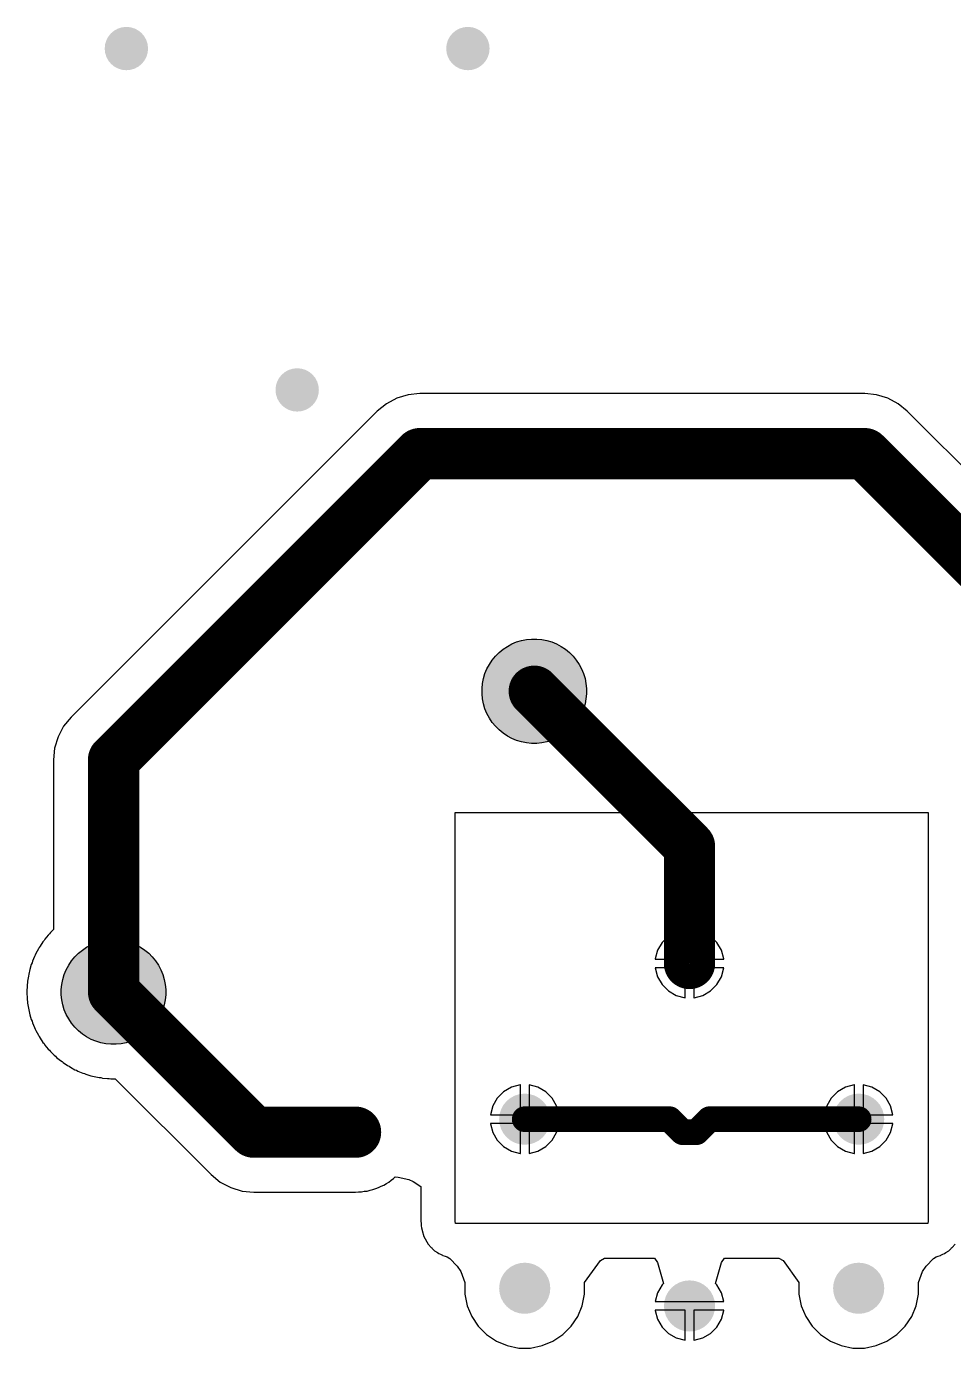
# Model space of a CAD drawing. Header units: inches. Extents: x 4.53 to 13.89, y 0.79 to 10.58.
# Drawn here: x 9.334 to 10.402, y 4.775 to 6.324 of the extents above; entities that cross this region are included whole.
import ezdxf

# ---------------------------------------------------------------- set-up
doc = ezdxf.new("R2010")
doc.units = ezdxf.units.IN
doc.header["$MEASUREMENT"] = 0
for name, color, linetype in [('Pad Holes', 156, 'Continuous'), ('Top Layer', 1, 'Continuous'), ('Via Holes', 16, 'Continuous')]:
    doc.layers.add(name, color=color, linetype=linetype)

# ---------------------------------------------------------------- blocks, each defined once
blk = doc.blocks.new('TEST_POINT_1_5MM_11')
at = {"layer": 'Top Layer'}
blk.add_hatch(color=1, dxfattribs=at).paths.add_polyline_path([(-0.003, -0.0602), (-0.0088, -0.0596), (-0.0146, -0.0585), (-0.0203, -0.0568), (-0.0258, -0.0545), (-0.031, -0.0517), (-0.0359, -0.0484), (-0.0405, -0.0447), (-0.0447, -0.0405), (-0.0484, -0.0359), (-0.0517, -0.031), (-0.0545, -0.0258), (-0.0568, -0.0203), (-0.0585, -0.0146), (-0.0596, -0.0088), (-0.0602, -0.003), (-0.0602, 0), (-0.0602, 0.003), (-0.0596, 0.0088), (-0.0585, 0.0146), (-0.0568, 0.0203), (-0.0545, 0.0258), (-0.0517, 0.031), (-0.0484, 0.0359), (-0.0447, 0.0405), (-0.0405, 0.0447), (-0.0359, 0.0484), (-0.031, 0.0517), (-0.0258, 0.0545), (-0.0203, 0.0568), (-0.0146, 0.0585), (-0.0088, 0.0596), (-0.003, 0.0602), (0, 0.0602), (0.003, 0.0602), (0.0088, 0.0596), (0.0146, 0.0585), (0.0203, 0.0568), (0.0258, 0.0545), (0.031, 0.0517), (0.0359, 0.0484), (0.0405, 0.0447), (0.0447, 0.0405), (0.0484, 0.0359), (0.0517, 0.031), (0.0545, 0.0258), (0.0568, 0.0203), (0.0585, 0.0146), (0.0596, 0.0088), (0.0602, 0.003), (0.0602, 0), (0.0602, -0.003), (0.0596, -0.0088), (0.0585, -0.0146), (0.0568, -0.0203), (0.0545, -0.0258), (0.0517, -0.031), (0.0484, -0.0359), (0.0447, -0.0405), (0.0405, -0.0447), (0.0359, -0.0484), (0.031, -0.0517), (0.0258, -0.0545), (0.0203, -0.0568), (0.0146, -0.0585), (0.0088, -0.0596), (0.003, -0.0602), (0, -0.0602)])
for p, q in [((-0.0405, 0.0447), (-0.0359, 0.0484)), ((-0.0359, 0.0484), (-0.031, 0.0517)), ((-0.031, 0.0517), (-0.0258, 0.0545)), ((-0.0258, 0.0545), (-0.0203, 0.0568)), ((-0.0203, 0.0568), (-0.0146, 0.0585)), ((-0.0146, 0.0585), (-0.0088, 0.0596)), ((-0.0088, 0.0596), (-0.003, 0.0602)), ((-0.003, 0.0602), (0, 0.0602)), ((0, 0.0602), (0.003, 0.0602)), ((0.003, 0.0602), (0.0088, 0.0596)), ((0.0088, 0.0596), (0.0146, 0.0585)), ((0.0146, 0.0585), (0.0203, 0.0568)), ((0.0203, 0.0568), (0.0258, 0.0545)), ((0.0258, 0.0545), (0.031, 0.0517)), ((0.031, 0.0517), (0.0359, 0.0484)), ((0.0359, 0.0484), (0.0405, 0.0447)), ((-0.0545, 0.0258), (-0.0517, 0.031)), ((-0.0517, 0.031), (-0.0484, 0.0359)), ((-0.0484, 0.0359), (-0.0447, 0.0405)), ((-0.0447, 0.0405), (-0.0405, 0.0447)), ((0.0405, 0.0447), (0.0447, 0.0405)), ((0.0447, 0.0405), (0.0484, 0.0359)), ((0.0484, 0.0359), (0.0517, 0.031)), ((0.0517, 0.031), (0.0545, 0.0258)), ((-0.0585, 0.0146), (-0.0568, 0.0203)), ((-0.0568, 0.0203), (-0.0545, 0.0258)), ((0.0545, 0.0258), (0.0568, 0.0203)), ((0.0568, 0.0203), (0.0585, 0.0146)), ((-0.0602, 0.003), (-0.0596, 0.0088)), ((-0.0602, 0), (-0.0602, 0.003)), ((-0.0602, -0.003), (-0.0602, 0)), ((-0.0596, 0.0088), (-0.0585, 0.0146)), ((0.0585, 0.0146), (0.0596, 0.0088)), ((0.0596, 0.0088), (0.0602, 0.003)), ((0.0602, 0.003), (0.0602, 0)), ((0.0602, 0), (0.0602, -0.003)), ((-0.0596, -0.0088), (-0.0602, -0.003)), ((-0.0585, -0.0146), (-0.0596, -0.0088)), ((-0.0568, -0.0203), (-0.0585, -0.0146)), ((0.0585, -0.0146), (0.0568, -0.0203)), ((0.0596, -0.0088), (0.0585, -0.0146)), ((0.0602, -0.003), (0.0596, -0.0088)), ((-0.0545, -0.0258), (-0.0568, -0.0203)), ((-0.0517, -0.031), (-0.0545, -0.0258)), ((0.0545, -0.0258), (0.0517, -0.031)), ((0.0568, -0.0203), (0.0545, -0.0258)), ((-0.0484, -0.0359), (-0.0517, -0.031)), ((-0.0447, -0.0405), (-0.0484, -0.0359)), ((-0.0405, -0.0447), (-0.0447, -0.0405)), ((-0.0359, -0.0484), (-0.0405, -0.0447)), ((0.0405, -0.0447), (0.0359, -0.0484)), ((0.0447, -0.0405), (0.0405, -0.0447)), ((0.0484, -0.0359), (0.0447, -0.0405)), ((0.0517, -0.031), (0.0484, -0.0359)), ((-0.031, -0.0517), (-0.0359, -0.0484)), ((-0.0258, -0.0545), (-0.031, -0.0517)), ((-0.0203, -0.0568), (-0.0258, -0.0545)), ((-0.0146, -0.0585), (-0.0203, -0.0568)), ((-0.0088, -0.0596), (-0.0146, -0.0585)), ((-0.003, -0.0602), (-0.0088, -0.0596)), ((0, -0.0602), (-0.003, -0.0602)), ((0, -0.0602), (0, -0.0602)), ((0.003, -0.0602), (0, -0.0602)), ((0.0088, -0.0596), (0.003, -0.0602)), ((0.0146, -0.0585), (0.0088, -0.0596)), ((0.0203, -0.0568), (0.0146, -0.0585)), ((0.0258, -0.0545), (0.0203, -0.0568)), ((0.031, -0.0517), (0.0258, -0.0545)), ((0.0359, -0.0484), (0.031, -0.0517))]:
    blk.add_line(p, q, dxfattribs=at)
blk = doc.blocks.new('TEST_POINT_1_5MM_14')
at = {"layer": 'Top Layer'}
blk.add_hatch(color=1, dxfattribs=at).paths.add_polyline_path([(-0.003, -0.0602), (-0.0088, -0.0596), (-0.0146, -0.0585), (-0.0203, -0.0568), (-0.0258, -0.0545), (-0.031, -0.0517), (-0.0359, -0.0484), (-0.0405, -0.0447), (-0.0447, -0.0405), (-0.0484, -0.0359), (-0.0517, -0.031), (-0.0545, -0.0258), (-0.0568, -0.0203), (-0.0585, -0.0146), (-0.0596, -0.0088), (-0.0602, -0.003), (-0.0602, 0), (-0.0602, 0.003), (-0.0596, 0.0088), (-0.0585, 0.0146), (-0.0568, 0.0203), (-0.0545, 0.0258), (-0.0517, 0.031), (-0.0484, 0.0359), (-0.0447, 0.0405), (-0.0405, 0.0447), (-0.0359, 0.0484), (-0.031, 0.0517), (-0.0258, 0.0545), (-0.0203, 0.0568), (-0.0146, 0.0585), (-0.0088, 0.0596), (-0.003, 0.0602), (0, 0.0602), (0.003, 0.0602), (0.0088, 0.0596), (0.0146, 0.0585), (0.0203, 0.0568), (0.0258, 0.0545), (0.031, 0.0517), (0.0359, 0.0484), (0.0405, 0.0447), (0.0447, 0.0405), (0.0484, 0.0359), (0.0517, 0.031), (0.0545, 0.0258), (0.0568, 0.0203), (0.0585, 0.0146), (0.0596, 0.0088), (0.0602, 0.003), (0.0602, 0), (0.0602, -0.003), (0.0596, -0.0088), (0.0585, -0.0146), (0.0568, -0.0203), (0.0545, -0.0258), (0.0517, -0.031), (0.0484, -0.0359), (0.0447, -0.0405), (0.0405, -0.0447), (0.0359, -0.0484), (0.031, -0.0517), (0.0258, -0.0545), (0.0203, -0.0568), (0.0146, -0.0585), (0.0088, -0.0596), (0.003, -0.0602), (0, -0.0602)])
for p, q in [((-0.0405, 0.0447), (-0.0359, 0.0484)), ((-0.0359, 0.0484), (-0.031, 0.0517)), ((-0.031, 0.0517), (-0.0258, 0.0545)), ((-0.0258, 0.0545), (-0.0203, 0.0568)), ((-0.0203, 0.0568), (-0.0146, 0.0585)), ((-0.0146, 0.0585), (-0.0088, 0.0596)), ((-0.0088, 0.0596), (-0.003, 0.0602)), ((-0.003, 0.0602), (0, 0.0602)), ((0, 0.0602), (0.003, 0.0602)), ((0.003, 0.0602), (0.0088, 0.0596)), ((0.0088, 0.0596), (0.0146, 0.0585)), ((0.0146, 0.0585), (0.0203, 0.0568)), ((0.0203, 0.0568), (0.0258, 0.0545)), ((0.0258, 0.0545), (0.031, 0.0517)), ((0.031, 0.0517), (0.0359, 0.0484)), ((0.0359, 0.0484), (0.0405, 0.0447)), ((-0.0545, 0.0258), (-0.0517, 0.031)), ((-0.0517, 0.031), (-0.0484, 0.0359)), ((-0.0484, 0.0359), (-0.0447, 0.0405)), ((-0.0447, 0.0405), (-0.0405, 0.0447)), ((0.0405, 0.0447), (0.0447, 0.0405)), ((0.0447, 0.0405), (0.0484, 0.0359)), ((0.0484, 0.0359), (0.0517, 0.031)), ((0.0517, 0.031), (0.0545, 0.0258)), ((-0.0585, 0.0146), (-0.0568, 0.0203)), ((-0.0568, 0.0203), (-0.0545, 0.0258)), ((0.0545, 0.0258), (0.0568, 0.0203)), ((0.0568, 0.0203), (0.0585, 0.0146)), ((-0.0602, 0.003), (-0.0596, 0.0088)), ((-0.0602, 0), (-0.0602, 0.003)), ((-0.0602, -0.003), (-0.0602, 0)), ((-0.0596, 0.0088), (-0.0585, 0.0146)), ((0.0585, 0.0146), (0.0596, 0.0088)), ((0.0596, 0.0088), (0.0602, 0.003)), ((0.0602, 0.003), (0.0602, 0)), ((0.0602, 0), (0.0602, -0.003)), ((-0.0596, -0.0088), (-0.0602, -0.003)), ((-0.0585, -0.0146), (-0.0596, -0.0088)), ((-0.0568, -0.0203), (-0.0585, -0.0146)), ((0.0585, -0.0146), (0.0568, -0.0203)), ((0.0596, -0.0088), (0.0585, -0.0146)), ((0.0602, -0.003), (0.0596, -0.0088)), ((-0.0545, -0.0258), (-0.0568, -0.0203)), ((-0.0517, -0.031), (-0.0545, -0.0258)), ((0.0545, -0.0258), (0.0517, -0.031)), ((0.0568, -0.0203), (0.0545, -0.0258)), ((-0.0484, -0.0359), (-0.0517, -0.031)), ((-0.0447, -0.0405), (-0.0484, -0.0359)), ((-0.0405, -0.0447), (-0.0447, -0.0405)), ((-0.0359, -0.0484), (-0.0405, -0.0447)), ((0.0405, -0.0447), (0.0359, -0.0484)), ((0.0447, -0.0405), (0.0405, -0.0447)), ((0.0484, -0.0359), (0.0447, -0.0405)), ((0.0517, -0.031), (0.0484, -0.0359)), ((-0.031, -0.0517), (-0.0359, -0.0484)), ((-0.0258, -0.0545), (-0.031, -0.0517)), ((-0.0203, -0.0568), (-0.0258, -0.0545)), ((-0.0146, -0.0585), (-0.0203, -0.0568)), ((-0.0088, -0.0596), (-0.0146, -0.0585)), ((-0.003, -0.0602), (-0.0088, -0.0596)), ((0, -0.0602), (-0.003, -0.0602)), ((0, -0.0602), (0, -0.0602)), ((0.003, -0.0602), (0, -0.0602)), ((0.0088, -0.0596), (0.003, -0.0602)), ((0.0146, -0.0585), (0.0088, -0.0596)), ((0.0203, -0.0568), (0.0146, -0.0585)), ((0.0258, -0.0545), (0.0203, -0.0568)), ((0.031, -0.0517), (0.0258, -0.0545)), ((0.0359, -0.0484), (0.031, -0.0517))]:
    blk.add_line(p, q, dxfattribs=at)
blk = doc.blocks.new('RES_2W_VERTICAL_95')
at = {"layer": 'Pad Holes'}
h = blk.add_hatch(color=7, dxfattribs=at)
edge = h.paths.add_edge_path()
edge.add_arc((0, 0), 0.0197, 0, 360)
h = blk.add_hatch(color=7, dxfattribs=at)
edge = h.paths.add_edge_path()
edge.add_arc((0.195, 0), 0.0197, 0, 360)
at = {"layer": 'Top Layer'}
h = blk.add_hatch(color=1, dxfattribs=at)
edge = h.paths.add_edge_path()
edge.add_arc((0, 0), 0.0295, 0, 360)
h = blk.add_hatch(color=1, dxfattribs=at)
edge = h.paths.add_edge_path()
edge.add_arc((0.195, 0), 0.0295, 0, 360)
blk = doc.blocks.new('RES_2W_VERTICAL_99')
at = {"layer": 'Pad Holes'}
h = blk.add_hatch(color=7, dxfattribs=at)
edge = h.paths.add_edge_path()
edge.add_arc((0, 0), 0.0197, 0, 360)
h = blk.add_hatch(color=7, dxfattribs=at)
edge = h.paths.add_edge_path()
edge.add_arc((0.195, 0), 0.0197, 0, 360)
at = {"layer": 'Top Layer'}
h = blk.add_hatch(color=1, dxfattribs=at)
edge = h.paths.add_edge_path()
edge.add_arc((0, 0), 0.0295, 0, 360)
h = blk.add_hatch(color=1, dxfattribs=at)
edge = h.paths.add_edge_path()
edge.add_arc((0.195, 0), 0.0295, 0, 360)
blk = doc.blocks.new('CAP_PANASSONIC_100N_450V_105')
at = {"layer": 'Pad Holes'}
h = blk.add_hatch(color=7, dxfattribs=at)
edge = h.paths.add_edge_path()
edge.add_arc((0, 0), 0.0197, 0, 360)
h = blk.add_hatch(color=7, dxfattribs=at)
edge = h.paths.add_edge_path()
edge.add_arc((0.395, 0), 0.0197, 0, 360)
at = {"layer": 'Top Layer'}
h = blk.add_hatch(color=1, dxfattribs=at)
edge = h.paths.add_edge_path()
edge.add_arc((0, 0), 0.0295, 0, 360)
h = blk.add_hatch(color=1, dxfattribs=at)
edge = h.paths.add_edge_path()
edge.add_arc((0.395, 0), 0.0295, 0, 360)
blk = doc.blocks.new('CAP_PANASSONIC_100N_450V_117')
at = {"layer": 'Pad Holes'}
h = blk.add_hatch(color=7, dxfattribs=at)
edge = h.paths.add_edge_path()
edge.add_arc((0, 0), 0.0197, 0, 360)
h = blk.add_hatch(color=7, dxfattribs=at)
edge = h.paths.add_edge_path()
edge.add_arc((0.395, 0), 0.0197, 0, 360)
at = {"layer": 'Top Layer'}
h = blk.add_hatch(color=1, dxfattribs=at)
edge = h.paths.add_edge_path()
edge.add_arc((0, 0), 0.0295, 0, 360)
h = blk.add_hatch(color=1, dxfattribs=at)
edge = h.paths.add_edge_path()
edge.add_arc((0.395, 0), 0.0295, 0, 360)

msp = doc.modelspace()

# ---------------------------------------------------------------- hatches: boundary and pattern name
at = {"layer": 'Top Layer'}
h = msp.add_hatch(color=1, dxfattribs=at)
edge = h.paths.add_edge_path()
edge.add_arc((9.4488, 6.2992), 0.025, 0, 360)
h = msp.add_hatch(color=1, dxfattribs=at)
edge = h.paths.add_edge_path()
edge.add_arc((9.8425, 6.2992), 0.025, 0, 360)
h = msp.add_hatch(color=1, dxfattribs=at)
edge = h.paths.add_edge_path()
edge.add_arc((9.6457, 5.9055), 0.025, 0, 360)
at = {"layer": 'Via Holes'}
h = msp.add_hatch(color=7, dxfattribs=at)
edge = h.paths.add_edge_path()
edge.add_arc((9.4488, 6.2992), 0.014, 0, 360)
h = msp.add_hatch(color=7, dxfattribs=at)
edge = h.paths.add_edge_path()
edge.add_arc((9.8425, 6.2992), 0.014, 0, 360)
h = msp.add_hatch(color=7, dxfattribs=at)
edge = h.paths.add_edge_path()
edge.add_arc((9.6457, 5.9055), 0.014, 0, 360)

# ---------------------------------------------------------------- linework, layer by layer
at = {"layer": 'Top Layer'}
for p, q in [((9.7485, 5.8896), (9.738, 5.881)), ((9.7605, 5.896), (9.7485, 5.8896)), ((9.7735, 5.8999), (9.7605, 5.896)), ((9.787, 5.9012), (9.7735, 5.8999)), ((10.3, 5.9012), (9.787, 5.9012)), ((10.3135, 5.8999), (10.3, 5.9012)), ((10.3265, 5.896), (10.3135, 5.8999)), ((10.3385, 5.8896), (10.3265, 5.896)), ((10.349, 5.881), (10.3385, 5.8896)), ((9.738, 5.881), (9.385, 5.528)), ((10.7807, 5.4492), (10.349, 5.881)), ((9.3764, 5.5175), (9.37, 5.5055)), ((9.385, 5.528), (9.3764, 5.5175)), ((9.37, 5.5055), (9.3661, 5.4925)), ((9.3661, 5.4925), (9.3648, 5.479)), ((9.3648, 5.479), (9.3648, 5.2831)), ((9.828, 4.9868), (9.828, 5.418)), ((9.828, 5.418), (10.373, 5.418)), ((10.373, 5.418), (10.373, 4.981)), ((9.3648, 5.2831), (9.3613, 5.2796)), ((10.0928, 5.2835), (10.0827, 5.2808)), ((10.093, 5.2835), (10.0928, 5.2835)), ((10.093, 5.249), (10.093, 5.2835)), ((10.1032, 5.2835), (10.103, 5.2835)), ((10.103, 5.2835), (10.103, 5.249)), ((10.1133, 5.2808), (10.1032, 5.2835)), ((9.3526, 5.269), (9.3493, 5.2641)), ((9.3539, 5.2704), (9.3526, 5.269)), ((9.3549, 5.2721), (9.3539, 5.2704)), ((9.3586, 5.2767), (9.3549, 5.2721)), ((9.3601, 5.278), (9.3586, 5.2767)), ((9.3613, 5.2796), (9.3601, 5.278)), ((10.0664, 5.2683), (10.0612, 5.2593)), ((10.0737, 5.2756), (10.0664, 5.2683)), ((10.0827, 5.2808), (10.0737, 5.2756)), ((10.1223, 5.2756), (10.1133, 5.2808)), ((10.1296, 5.2683), (10.1223, 5.2756)), ((10.1348, 5.2593), (10.1296, 5.2683)), ((9.3428, 5.252), (9.3406, 5.2465)), ((9.3438, 5.2537), (9.3428, 5.252)), ((9.3445, 5.2555), (9.3438, 5.2537)), ((9.3473, 5.2607), (9.3445, 5.2555)), ((9.3484, 5.2623), (9.3473, 5.2607)), ((9.3493, 5.2641), (9.3484, 5.2623)), ((10.0612, 5.2593), (10.0585, 5.2492)), ((10.1375, 5.2492), (10.1348, 5.2593)), ((9.3375, 5.2372), (9.3372, 5.2352)), ((9.3392, 5.2428), (9.3375, 5.2372)), ((9.3401, 5.2446), (9.3392, 5.2428)), ((9.3406, 5.2465), (9.3401, 5.2446)), ((10.0585, 5.2492), (10.0585, 5.249)), ((10.0585, 5.249), (10.093, 5.249)), ((10.093, 5.239), (10.0585, 5.239)), ((10.0585, 5.239), (10.0585, 5.2388)), ((10.0585, 5.2388), (10.0612, 5.2287)), ((10.093, 5.2045), (10.093, 5.239)), ((10.103, 5.249), (10.1375, 5.249)), ((10.1375, 5.239), (10.103, 5.239)), ((10.103, 5.239), (10.103, 5.2045)), ((10.1348, 5.2287), (10.1375, 5.2388)), ((10.1375, 5.249), (10.1375, 5.2492)), ((10.1375, 5.2388), (10.1375, 5.239)), ((9.3349, 5.2237), (9.3343, 5.2179)), ((9.3353, 5.2256), (9.3349, 5.2237)), ((9.3354, 5.2276), (9.3353, 5.2256)), ((9.3366, 5.2334), (9.3354, 5.2276)), ((9.3372, 5.2352), (9.3366, 5.2334)), ((10.0612, 5.2287), (10.0664, 5.2197)), ((10.1296, 5.2197), (10.1348, 5.2287)), ((9.3343, 5.2159), (9.3341, 5.214)), ((9.3341, 5.214), (9.3341, 5.208)), ((9.3341, 5.208), (9.3343, 5.2061)), ((9.3343, 5.2179), (9.3343, 5.2159)), ((9.3343, 5.2061), (9.3343, 5.2041)), ((10.0664, 5.2197), (10.0737, 5.2124)), ((10.0737, 5.2124), (10.0827, 5.2072)), ((10.0827, 5.2072), (10.0928, 5.2045)), ((10.1032, 5.2045), (10.1133, 5.2072)), ((10.1133, 5.2072), (10.1223, 5.2124)), ((10.1223, 5.2124), (10.1296, 5.2197)), ((9.3343, 5.2041), (9.3349, 5.1983)), ((9.3349, 5.1983), (9.3353, 5.1964)), ((9.3353, 5.1964), (9.3354, 5.1944)), ((9.3354, 5.1944), (9.3366, 5.1886)), ((10.0928, 5.2045), (10.093, 5.2045)), ((10.103, 5.2045), (10.1032, 5.2045)), ((9.3366, 5.1886), (9.3372, 5.1868)), ((9.3372, 5.1868), (9.3375, 5.1848)), ((9.3375, 5.1848), (9.3392, 5.1792)), ((9.3392, 5.1792), (9.3401, 5.1774)), ((9.3401, 5.1774), (9.3406, 5.1755)), ((9.3406, 5.1755), (9.3428, 5.17)), ((9.3428, 5.17), (9.3438, 5.1683)), ((9.3438, 5.1683), (9.3445, 5.1665)), ((9.3445, 5.1665), (9.3473, 5.1613)), ((9.3473, 5.1613), (9.3484, 5.1597)), ((9.3484, 5.1597), (9.3493, 5.1579)), ((9.3493, 5.1579), (9.3526, 5.153)), ((9.3526, 5.153), (9.3539, 5.1516)), ((9.3539, 5.1516), (9.3549, 5.1499)), ((9.3549, 5.1499), (9.3586, 5.1453)), ((9.3586, 5.1453), (9.3601, 5.144)), ((9.3601, 5.144), (9.3613, 5.1424)), ((9.3613, 5.1424), (9.3654, 5.1383)), ((9.3654, 5.1383), (9.367, 5.1371)), ((9.367, 5.1371), (9.3683, 5.1356)), ((9.3683, 5.1356), (9.3729, 5.1319)), ((9.3729, 5.1319), (9.3746, 5.1309)), ((9.3746, 5.1309), (9.376, 5.1296)), ((9.376, 5.1296), (9.3809, 5.1263)), ((9.3809, 5.1263), (9.3827, 5.1254)), ((9.3827, 5.1254), (9.3843, 5.1243)), ((9.3843, 5.1243), (9.3895, 5.1215)), ((9.3895, 5.1215), (9.3913, 5.1208)), ((9.3913, 5.1208), (9.393, 5.1198)), ((9.393, 5.1198), (9.3985, 5.1176)), ((9.3985, 5.1176), (9.4004, 5.1171)), ((9.4004, 5.1171), (9.4022, 5.1162)), ((9.4022, 5.1162), (9.4078, 5.1145)), ((9.4078, 5.1145), (9.4098, 5.1142)), ((9.4098, 5.1142), (9.4116, 5.1136)), ((9.4116, 5.1136), (9.4174, 5.1124)), ((9.4174, 5.1124), (9.4194, 5.1123)), ((9.4194, 5.1123), (9.4213, 5.1119)), ((9.4213, 5.1119), (9.4271, 5.1113)), ((9.4271, 5.1113), (9.4291, 5.1113)), ((9.4291, 5.1113), (9.431, 5.1111)), ((9.431, 5.1111), (9.434, 5.1111)), ((9.434, 5.1111), (9.434, 5.1111)), ((9.434, 5.1111), (9.434, 5.1111)), ((9.434, 5.1111), (9.436, 5.1111)), ((9.436, 5.1111), (9.5466, 5.0005)), ((9.8927, 5.1013), (9.8837, 5.0961)), ((9.9028, 5.104), (9.8927, 5.1013)), ((9.903, 5.104), (9.9028, 5.104)), ((9.903, 5.0694), (9.903, 5.104)), ((9.9132, 5.104), (9.913, 5.104)), ((9.913, 5.104), (9.913, 5.0694)), ((9.9233, 5.1013), (9.9132, 5.104)), ((9.9323, 5.0961), (9.9233, 5.1013)), ((10.2777, 5.1013), (10.2687, 5.0961)), ((10.2878, 5.104), (10.2777, 5.1013)), ((10.288, 5.104), (10.2878, 5.104)), ((10.288, 5.0694), (10.288, 5.104)), ((10.2982, 5.104), (10.298, 5.104)), ((10.298, 5.104), (10.298, 5.0694)), ((10.3083, 5.1013), (10.2982, 5.104)), ((10.3173, 5.0961), (10.3083, 5.1013)), ((9.8764, 5.0887), (9.8712, 5.0797)), ((9.8837, 5.0961), (9.8764, 5.0887)), ((9.9396, 5.0887), (9.9323, 5.0961)), ((9.9448, 5.0797), (9.9396, 5.0887)), ((10.2614, 5.0887), (10.2562, 5.0797)), ((10.2687, 5.0961), (10.2614, 5.0887)), ((10.3246, 5.0887), (10.3173, 5.0961)), ((10.3298, 5.0797), (10.3246, 5.0887)), ((9.8712, 5.0797), (9.8685, 5.0696)), ((9.8685, 5.0696), (9.8685, 5.0694)), ((9.8685, 5.0694), (9.903, 5.0694)), ((9.913, 5.0694), (9.9475, 5.0694)), ((9.9475, 5.0696), (9.9448, 5.0797)), ((9.9475, 5.0694), (9.9475, 5.0696)), ((10.2562, 5.0797), (10.2535, 5.0696)), ((10.2535, 5.0696), (10.2535, 5.0694)), ((10.2535, 5.0694), (10.288, 5.0694)), ((10.298, 5.0694), (10.3325, 5.0694)), ((10.3325, 5.0696), (10.3298, 5.0797)), ((10.3325, 5.0694), (10.3325, 5.0696)), ((9.903, 5.0594), (9.8685, 5.0594)), ((9.8685, 5.0594), (9.8685, 5.0592)), ((9.8685, 5.0592), (9.8712, 5.0492)), ((9.903, 5.0249), (9.903, 5.0594)), ((9.9475, 5.0594), (9.913, 5.0594)), ((9.913, 5.0594), (9.913, 5.0249)), ((9.9448, 5.0492), (9.9475, 5.0592)), ((9.9475, 5.0592), (9.9475, 5.0594)), ((10.288, 5.0594), (10.2535, 5.0594)), ((10.2535, 5.0594), (10.2535, 5.0592)), ((10.2535, 5.0592), (10.2562, 5.0492)), ((10.288, 5.0249), (10.288, 5.0594)), ((10.3325, 5.0594), (10.298, 5.0594)), ((10.298, 5.0594), (10.298, 5.0249)), ((10.3298, 5.0492), (10.3325, 5.0592)), ((10.3325, 5.0592), (10.3325, 5.0594)), ((9.8712, 5.0492), (9.8764, 5.0402)), ((9.8764, 5.0402), (9.8837, 5.0328)), ((9.9323, 5.0328), (9.9396, 5.0402)), ((9.9396, 5.0402), (9.9448, 5.0492)), ((10.2562, 5.0492), (10.2614, 5.0402)), ((10.2614, 5.0402), (10.2687, 5.0328)), ((10.3173, 5.0328), (10.3246, 5.0402)), ((10.3246, 5.0402), (10.3298, 5.0492)), ((9.8837, 5.0328), (9.8927, 5.0276)), ((9.8927, 5.0276), (9.9028, 5.0249)), ((9.9028, 5.0249), (9.903, 5.0249)), ((9.913, 5.0249), (9.9132, 5.0249)), ((9.9132, 5.0249), (9.9233, 5.0276)), ((9.9233, 5.0276), (9.9323, 5.0328)), ((10.2687, 5.0328), (10.2777, 5.0276)), ((10.2777, 5.0276), (10.2878, 5.0249)), ((10.2878, 5.0249), (10.288, 5.0249)), ((10.298, 5.0249), (10.2982, 5.0249)), ((10.2982, 5.0249), (10.3083, 5.0276)), ((10.3083, 5.0276), (10.3173, 5.0328)), ((9.5466, 5.0005), (9.5571, 4.9919)), ((9.5571, 4.9919), (9.5691, 4.9855)), ((9.7456, 4.9884), (9.7485, 4.9903)), ((9.7485, 4.9903), (9.7515, 4.9919)), ((9.7515, 4.9919), (9.7541, 4.994)), ((9.7541, 4.994), (9.7569, 4.9959)), ((9.7569, 4.9959), (9.7588, 4.9978)), ((9.7588, 4.9978), (9.7623, 4.9977)), ((9.7623, 4.9977), (9.7744, 4.995)), ((9.7744, 4.995), (9.7795, 4.9927)), ((9.7795, 4.9927), (9.7883, 4.9868)), ((9.5691, 4.9855), (9.5821, 4.9815)), ((9.5821, 4.9815), (9.5956, 4.9802)), ((9.5956, 4.9802), (9.713, 4.9802)), ((9.713, 4.9802), (9.7164, 4.9805)), ((9.7164, 4.9805), (9.7198, 4.9805)), ((9.7198, 4.9805), (9.7231, 4.9812)), ((9.7231, 4.9812), (9.7265, 4.9815)), ((9.7265, 4.9815), (9.7298, 4.9825)), ((9.7298, 4.9825), (9.7331, 4.9832)), ((9.7331, 4.9832), (9.7362, 4.9845)), ((9.7362, 4.9845), (9.7395, 4.9855)), ((9.7395, 4.9855), (9.7425, 4.9871)), ((9.7425, 4.9871), (9.7456, 4.9884)), ((9.7883, 4.9868), (9.7883, 4.9466)), ((9.828, 4.9466), (9.828, 4.9868)), ((10.373, 4.981), (10.373, 4.9466)), ((9.7883, 4.9466), (9.7886, 4.944)), ((9.7886, 4.944), (9.7886, 4.9414)), ((9.8283, 4.9442), (9.828, 4.9466)), ((9.8289, 4.944), (9.8283, 4.9442)), ((10.3721, 4.944), (9.8289, 4.944)), ((10.3727, 4.9442), (10.3721, 4.944)), ((10.373, 4.9466), (10.3727, 4.9442)), ((9.7886, 4.9414), (9.7889, 4.9391)), ((9.7889, 4.9391), (9.7896, 4.9365)), ((9.7896, 4.9365), (9.7896, 4.9363)), ((9.7896, 4.9363), (9.7897, 4.9361)), ((9.7897, 4.9361), (9.7916, 4.929)), ((9.7916, 4.929), (9.7968, 4.9201)), ((9.7968, 4.9201), (9.8003, 4.9165)), ((9.8003, 4.9165), (9.8008, 4.9159)), ((9.8008, 4.9159), (9.8014, 4.9154)), ((9.8014, 4.9154), (9.8041, 4.9127)), ((9.8041, 4.9127), (9.8075, 4.9108)), ((10.3935, 4.9108), (10.3969, 4.9127)), ((10.3969, 4.9127), (10.3996, 4.9154)), ((10.3996, 4.9154), (10.4002, 4.9159)), ((10.4002, 4.9159), (10.4007, 4.9165)), ((10.4007, 4.9165), (10.4042, 4.9201)), ((9.8075, 4.9108), (9.809, 4.9096)), ((9.809, 4.9096), (9.8109, 4.9089)), ((9.8109, 4.9089), (9.8131, 4.9076)), ((9.8131, 4.9076), (9.8137, 4.9073)), ((9.8137, 4.9073), (9.8162, 4.9066)), ((9.8162, 4.9066), (9.8186, 4.9056)), ((9.8186, 4.9056), (9.8216, 4.9036)), ((9.8216, 4.9036), (9.8303, 4.895)), ((9.9769, 4.8762), (9.9952, 4.9015)), ((9.9952, 4.9015), (10.0001, 4.9043)), ((10.0001, 4.9043), (10.0575, 4.9043)), ((10.0575, 4.9043), (10.061, 4.8992)), ((10.061, 4.8992), (10.0679, 4.8748)), ((10.1281, 4.8748), (10.135, 4.8992)), ((10.135, 4.8992), (10.1385, 4.9043)), ((10.1385, 4.9043), (10.2009, 4.9043)), ((10.2009, 4.9043), (10.2058, 4.9015)), ((10.2058, 4.9015), (10.2241, 4.8762)), ((10.3707, 4.895), (10.3794, 4.9036)), ((10.3794, 4.9036), (10.3824, 4.9056)), ((10.3824, 4.9056), (10.3848, 4.9066)), ((10.3848, 4.9066), (10.3873, 4.9073)), ((10.3873, 4.9073), (10.3879, 4.9076)), ((10.3879, 4.9076), (10.3901, 4.9089)), ((10.3901, 4.9089), (10.392, 4.9096)), ((10.392, 4.9096), (10.3935, 4.9108)), ((9.8303, 4.895), (9.8345, 4.8888)), ((9.8345, 4.8888), (9.8345, 4.8888)), ((9.8345, 4.8888), (9.8391, 4.8762)), ((10.3619, 4.8762), (10.3665, 4.8888)), ((10.3665, 4.8888), (10.3707, 4.895)), ((10.3665, 4.8888), (10.3665, 4.8888)), ((9.8391, 4.8762), (9.8391, 4.8626)), ((9.9769, 4.8626), (9.9769, 4.8762)), ((10.0664, 4.8733), (10.0612, 4.8643)), ((10.0679, 4.8748), (10.0664, 4.8733)), ((10.1296, 4.8733), (10.1281, 4.8748)), ((10.1348, 4.8643), (10.1296, 4.8733)), ((10.2241, 4.8762), (10.2241, 4.8626)), ((10.3619, 4.8626), (10.3619, 4.8762)), ((9.8391, 4.8626), (9.8418, 4.8493)), ((9.8418, 4.8493), (9.8469, 4.8368)), ((9.9691, 4.8368), (9.9742, 4.8493)), ((9.9742, 4.8493), (9.9769, 4.8626)), ((10.0612, 4.8643), (10.0585, 4.8542)), ((10.0585, 4.8542), (10.0585, 4.854)), ((10.0585, 4.854), (10.098, 4.854)), ((10.098, 4.854), (10.1375, 4.854)), ((10.1375, 4.8542), (10.1348, 4.8643)), ((10.1375, 4.854), (10.1375, 4.8542)), ((10.2241, 4.8626), (10.2268, 4.8493)), ((10.2268, 4.8493), (10.2319, 4.8368)), ((10.3541, 4.8368), (10.3592, 4.8493)), ((10.3592, 4.8493), (10.3619, 4.8626)), ((9.8469, 4.8368), (9.8545, 4.8255)), ((9.9615, 4.8255), (9.9691, 4.8368)), ((10.093, 4.844), (10.0585, 4.844)), ((10.0585, 4.844), (10.0585, 4.8438)), ((10.0585, 4.8438), (10.0612, 4.8337)), ((10.0612, 4.8337), (10.0664, 4.8247)), ((10.093, 4.8095), (10.093, 4.844)), ((10.1375, 4.844), (10.103, 4.844)), ((10.103, 4.844), (10.103, 4.8095)), ((10.1296, 4.8247), (10.1348, 4.8337)), ((10.1348, 4.8337), (10.1375, 4.8438)), ((10.1375, 4.8438), (10.1375, 4.844)), ((10.2319, 4.8368), (10.2395, 4.8255)), ((10.3465, 4.8255), (10.3541, 4.8368)), ((9.8545, 4.8255), (9.8641, 4.8159)), ((9.9519, 4.8159), (9.9615, 4.8255)), ((10.0664, 4.8247), (10.0737, 4.8174)), ((10.1223, 4.8174), (10.1296, 4.8247)), ((10.2395, 4.8255), (10.2491, 4.8159)), ((10.3369, 4.8159), (10.3465, 4.8255)), ((9.8641, 4.8159), (9.8754, 4.8084)), ((9.8754, 4.8084), (9.8879, 4.8032)), ((9.8879, 4.8032), (9.9012, 4.8005)), ((9.9148, 4.8005), (9.9281, 4.8032)), ((9.9281, 4.8032), (9.9406, 4.8084)), ((9.9406, 4.8084), (9.9519, 4.8159)), ((10.0737, 4.8174), (10.0827, 4.8122)), ((10.0827, 4.8122), (10.0928, 4.8095)), ((10.0928, 4.8095), (10.093, 4.8095)), ((10.103, 4.8095), (10.1032, 4.8095)), ((10.1032, 4.8095), (10.1133, 4.8122)), ((10.1133, 4.8122), (10.1223, 4.8174)), ((10.2491, 4.8159), (10.2604, 4.8084)), ((10.2604, 4.8084), (10.2729, 4.8032)), ((10.2729, 4.8032), (10.2862, 4.8005)), ((10.2998, 4.8005), (10.3131, 4.8032)), ((10.3131, 4.8032), (10.3256, 4.8084)), ((10.3256, 4.8084), (10.3369, 4.8159)), ((9.9012, 4.8005), (9.9148, 4.8005)), ((10.2862, 4.8005), (10.2998, 4.8005))]:
    msp.add_line(p, q, dxfattribs=at)
for points in [[(9.434, 5.479, 0.0591, 0.0591, 0), (9.787, 5.832, 0.0591, 0.0591, 0)], [(9.787, 5.832, 0.0591, 0.0591, 0), (10.3, 5.832, 0.0591, 0.0591, 0)], [(10.3, 5.832, 0.0591, 0.0591, 0), (10.752, 5.38, 0.0591, 0.0591, 0)], [(9.919, 5.558, 0.0591, 0.0591, 0), (10.098, 5.379, 0.0591, 0.0591, 0)], [(9.434, 5.211, 0.0591, 0.0591, 0), (9.434, 5.479, 0.0591, 0.0591, 0)], [(10.098, 5.244, 0.0591, 0.0591, 0), (10.098, 5.379, 0.0591, 0.0591, 0)], [(9.434, 5.211, 0.0591, 0.0591, 0), (9.5956, 5.0494, 0.0591, 0.0591, 0)], [(9.5956, 5.0494, 0.0591, 0.0591, 0), (9.713, 5.0494, 0.0591, 0.0591, 0)], [(9.908, 5.0644, 0.0295, 0.0295, 0), (10.075, 5.0644, 0.0295, 0.0295, 0)], [(10.075, 5.0644, 0.0295, 0.0295, 0), (10.09, 5.0494, 0.0295, 0.0295, 0)], [(10.106, 5.0494, 0.0295, 0.0295, 0), (10.121, 5.0644, 0.0295, 0.0295, 0)], [(10.121, 5.0644, 0.0295, 0.0295, 0), (10.293, 5.0644, 0.0295, 0.0295, 0)], [(10.09, 5.0494, 0.0295, 0.0295, 0), (10.106, 5.0494, 0.0295, 0.0295, 0)]]:
    msp.add_lwpolyline(points, format="xyseb", dxfattribs=at)
for points in [[(9.7722, 5.832, 0.0295, 0.0295, 1), (9.8018, 5.832, 0.0295, 0.0295, 1)], [(9.7722, 5.832, 0.0295, 0.0295, 1), (9.8018, 5.832, 0.0295, 0.0295, 1)], [(10.2852, 5.832, 0.0295, 0.0295, 1), (10.3148, 5.832, 0.0295, 0.0295, 1)], [(10.2852, 5.832, 0.0295, 0.0295, 1), (10.3148, 5.832, 0.0295, 0.0295, 1)], [(9.9042, 5.558, 0.0295, 0.0295, 1), (9.9338, 5.558, 0.0295, 0.0295, 1)], [(9.4192, 5.479, 0.0295, 0.0295, 1), (9.4488, 5.479, 0.0295, 0.0295, 1)], [(9.4192, 5.479, 0.0295, 0.0295, 1), (9.4488, 5.479, 0.0295, 0.0295, 1)], [(10.0832, 5.379, 0.0295, 0.0295, 1), (10.1128, 5.379, 0.0295, 0.0295, 1)], [(10.0832, 5.379, 0.0295, 0.0295, 1), (10.1128, 5.379, 0.0295, 0.0295, 1)], [(10.0832, 5.244, 0.0295, 0.0295, 1), (10.1128, 5.244, 0.0295, 0.0295, 1)], [(9.4192, 5.211, 0.0295, 0.0295, 1), (9.4488, 5.211, 0.0295, 0.0295, 1)], [(9.4192, 5.211, 0.0295, 0.0295, 1), (9.4488, 5.211, 0.0295, 0.0295, 1)], [(9.5808, 5.0494, 0.0295, 0.0295, 1), (9.6103, 5.0494, 0.0295, 0.0295, 1)], [(9.5808, 5.0494, 0.0295, 0.0295, 1), (9.6103, 5.0494, 0.0295, 0.0295, 1)], [(9.6982, 5.0494, 0.0295, 0.0295, 1), (9.7278, 5.0494, 0.0295, 0.0295, 1)], [(9.9006, 5.0644, 0.0148, 0.0148, 1), (9.9154, 5.0644, 0.0148, 0.0148, 1)], [(10.0676, 5.0644, 0.0148, 0.0148, 1), (10.0824, 5.0644, 0.0148, 0.0148, 1)], [(10.0676, 5.0644, 0.0148, 0.0148, 1), (10.0824, 5.0644, 0.0148, 0.0148, 1)], [(10.1136, 5.0644, 0.0148, 0.0148, 1), (10.1284, 5.0644, 0.0148, 0.0148, 1)], [(10.1136, 5.0644, 0.0148, 0.0148, 1), (10.1284, 5.0644, 0.0148, 0.0148, 1)], [(10.2856, 5.0644, 0.0148, 0.0148, 1), (10.3004, 5.0644, 0.0148, 0.0148, 1)], [(10.0826, 5.0494, 0.0148, 0.0148, 1), (10.0974, 5.0494, 0.0148, 0.0148, 1)], [(10.0826, 5.0494, 0.0148, 0.0148, 1), (10.0974, 5.0494, 0.0148, 0.0148, 1)], [(10.0986, 5.0494, 0.0148, 0.0148, 1), (10.1134, 5.0494, 0.0148, 0.0148, 1)], [(10.0986, 5.0494, 0.0148, 0.0148, 1), (10.1134, 5.0494, 0.0148, 0.0148, 1)]]:
    msp.add_lwpolyline(points, format="xyseb", close=True, dxfattribs=at)

# ---------------------------------------------------------------- block references
for name, p in [('TEST_POINT_1_5MM_14', (9.919, 5.558)), ('TEST_POINT_1_5MM_11', (9.434, 5.211))]:
    msp.add_blockref(name, p)
at = {"rotation": 90}
for name, p in [('CAP_PANASSONIC_100N_450V_105', (10.098, 4.849)), ('RES_2W_VERTICAL_99', (9.908, 4.8694)), ('RES_2W_VERTICAL_95', (10.293, 4.8694)), ('CAP_PANASSONIC_100N_450V_117', (9.713, 4.6544))]:
    msp.add_blockref(name, p, dxfattribs=at)

doc.saveas('drawing.dxf')
